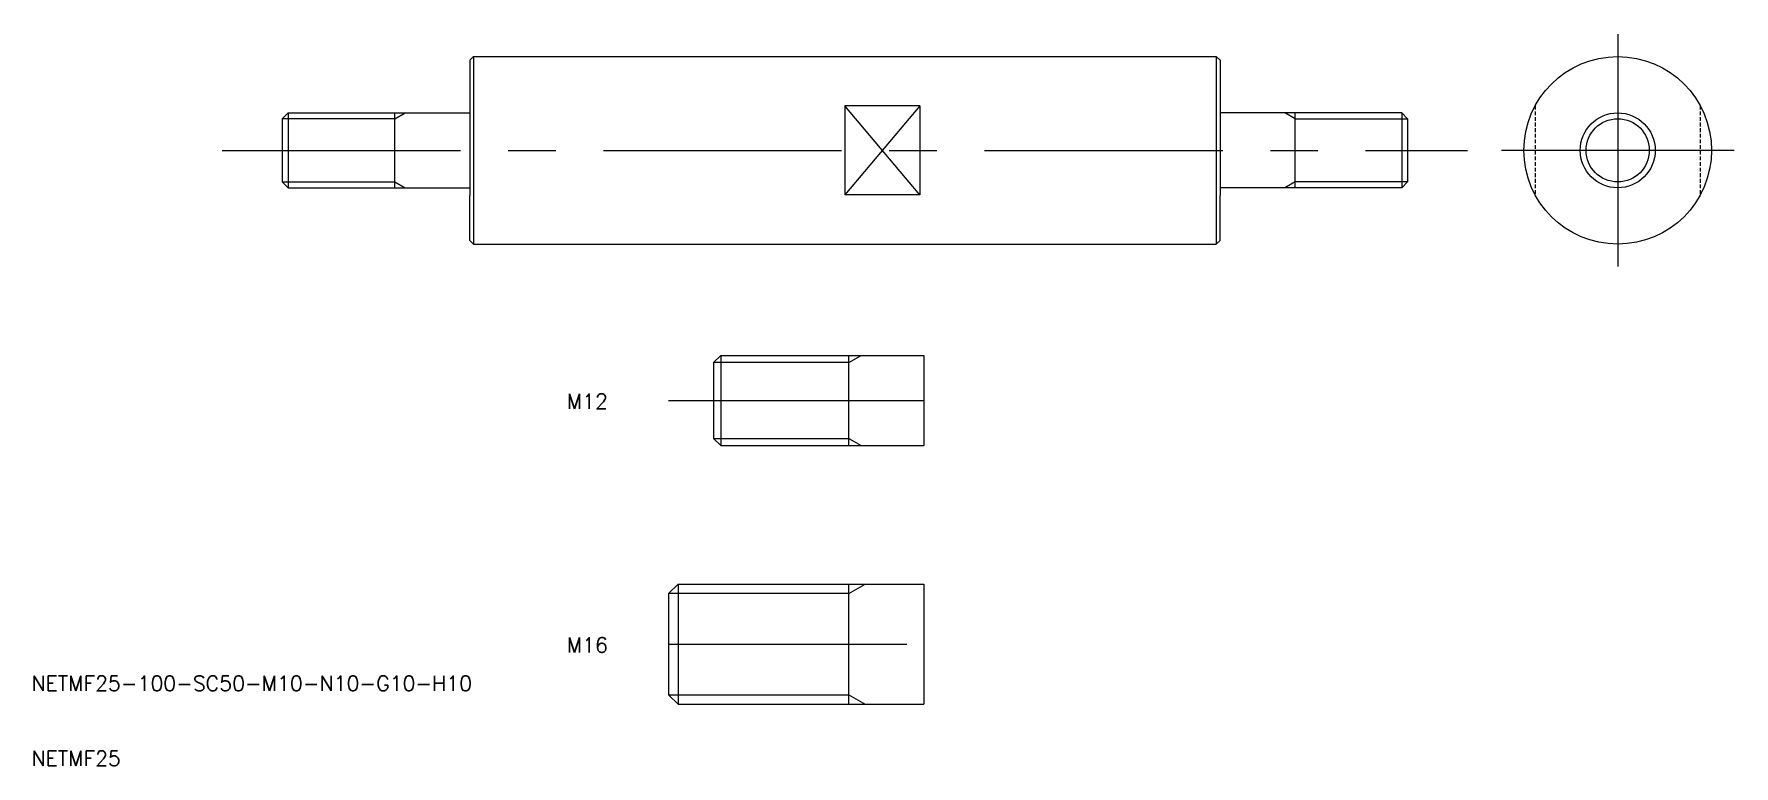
# Model space of a CAD drawing. Extents: x 192 to 418, y -32 to 66.
import ezdxf

# ---------------------------------------------------------------- set-up
doc = ezdxf.new("R2010")
doc.units = 0
doc.linetypes.add('CENTER', pattern=[50.8, 31.75, -6.35, 6.35, -6.35])
doc.linetypes.add('DASHED', pattern=[0.75, 0.5, -0.25])
doc.layers.get('0').update_dxf_attribs({"linetype": 'CONTINUOUS'})
doc.layers.add('CENTER', color=1, linetype='CENTER')
doc.styles.get("Standard").update_dxf_attribs({"font": 'txt.shx', "bigfont": 'extfont.shx'})

msp = doc.modelspace()

# ---------------------------------------------------------------- linework, layer by layer
at = {"color": 7, "linetype": 'CONTINUOUS'}
for p, q in [((250, 62), (250.5, 62.5)), ((250, 62), (250, 56)), ((250.5, 62.5), (349.5, 62.5)), ((250.5, 62.5), (250.5, 37.5)), ((349.5, 62.5), (349.5, 37.5)), ((350, 62), (349.5, 62.5)), ((350, 62), (350, 56)), ((225, 54.21), (225.79, 55)), ((225.79, 55), (225.79, 45)), ((225.79, 55), (250, 55)), ((240, 45), (240, 55)), ((250, 56), (250, 44)), ((300, 55.94), (300, 44.06)), ((310, 55.94), (300, 55.94)), ((310, 55.94), (310, 44.06)), ((350, 56), (350, 44)), ((374.21, 55), (350, 55)), ((360, 45), (360, 55)), ((374.21, 55), (374.21, 45)), ((375, 54.21), (374.21, 55)), ((225, 54.21), (225, 45.79)), ((375, 54.21), (375, 45.79)), ((225, 45.79), (225.79, 45)), ((375, 45.79), (374.21, 45)), ((225.79, 45), (250, 45)), ((250, 38), (250, 44)), ((310, 44.06), (300, 44.06)), ((374.21, 45), (350, 45)), ((350, 38), (350, 44)), ((250, 38), (250.5, 37.5)), ((250.5, 37.5), (349.5, 37.5)), ((350, 38), (349.5, 37.5)), ((282.5, 21.71), (283.45, 22.66)), ((282.5, 21.71), (282.5, 11.61)), ((283.45, 22.66), (310.5, 22.66)), ((283.45, 22.66), (283.45, 10.66)), ((300.5, 10.66), (300.5, 22.66)), ((310.5, 22.66), (310.5, 10.66)), ((282.5, 11.61), (283.45, 10.66)), ((283.45, 10.66), (310.5, 10.66)), ((276.5, -9.07), (277.76, -7.81)), ((277.76, -7.81), (277.76, -23.81)), ((277.76, -7.81), (310.5, -7.81)), ((300.5, -23.81), (300.5, -7.81)), ((310.5, -7.81), (310.5, -23.81)), ((276.5, -9.07), (276.5, -22.55)), ((276.5, -22.55), (277.76, -23.81)), ((277.76, -23.81), (310.5, -23.81))]:
    msp.add_line(p, q, dxfattribs=at)
at = {"color": 3, "linetype": 'CONTINUOUS'}
for p, q in [((240, 54.21), (241.37, 55)), ((310, 55.94), (300, 44.06)), ((310, 44.06), (300, 55.94)), ((360, 54.21), (358.63, 55)), ((240, 54.21), (225, 54.21)), ((360, 54.21), (375, 54.21)), ((225, 45.79), (240, 45.79)), ((240, 45.79), (241.37, 45)), ((360, 45.79), (358.63, 45)), ((375, 45.79), (360, 45.79)), ((300.5, 21.71), (282.5, 21.71)), ((300.5, 21.71), (302.14, 22.66)), ((282.5, 11.61), (300.5, 11.61)), ((300.5, 11.61), (302.14, 10.66)), ((300.5, -9.07), (302.69, -7.81)), ((300.5, -9.07), (276.5, -9.07)), ((276.5, -22.55), (300.5, -22.55)), ((300.5, -22.55), (302.69, -23.81))]:
    msp.add_line(p, q, dxfattribs=at)
at = {"color": 3, "linetype": 'DASHED'}
for p, q in [((392, 55.94), (392, 44.06)), ((414, 55.94), (414, 44.06))]:
    msp.add_line(p, q, dxfattribs=at)
at = {"color": 7, "linetype": 'CONTINUOUS'}
for radius in [12.5, 5]:
    msp.add_circle((403, 50), radius, dxfattribs=at)
at = {"color": 3, "linetype": 'CONTINUOUS'}
msp.add_circle((403, 50), 4.21, dxfattribs=at)
at = {"layer": 'CENTER', "color": 1, "linetype": 'CENTER'}
for p, q in [((403, 65.5), (403, 34.5)), ((217, 50), (383, 50)), ((418.5, 50), (387.5, 50)), ((276.5, 16.66), (310.5, 16.66)), ((287, 16.66), (310.5, 16.66)), ((276.5, -15.81), (310.5, -15.81))]:
    msp.add_line(p, q, dxfattribs=at)

# ---------------------------------------------------------------- texts
at = {"color": 7, "linetype": 'CONTINUOUS'}
for s, p in [('M12', (262.92, 15.55)), ('M16', (262.92, -16.92)), ('NETMF25-100-SC50-M10-N10-G10-H10', (191.57, -22.03)), ('NETMF25', (191.57, -32.03))]:
    msp.add_text(s, height=2, dxfattribs=at).set_placement(p)

doc.saveas('drawing.dxf')
